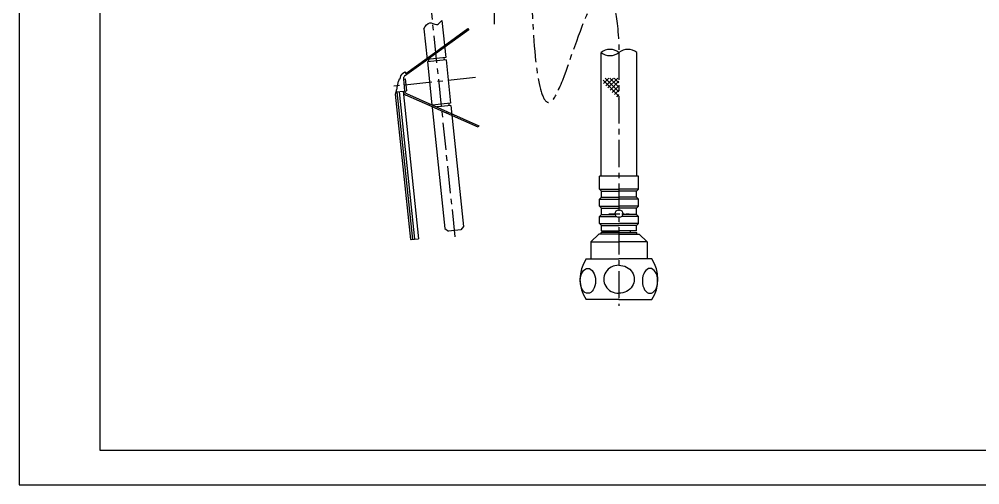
# Model space of a CAD drawing. Extents: x 6748 to 7342, y -141 to 279.
# Drawn here: x 6747.7 to 7055.7, y -141.1 to 8.1 of the extents above; entities that cross this region are included whole.
import ezdxf

# ---------------------------------------------------------------- set-up
doc = ezdxf.new("R2010")
doc.units = 0
doc.header["$LTSCALE"] = 7
doc.header["$MEASUREMENT"] = 0
doc.linetypes.add('ACAD_ISO08W100', pattern=[36, 24, -3, 6, -3])
doc.linetypes.add('CENTER', pattern=[2, 1.25, -0.25, 0.25, -0.25])
doc.layers.get('0').update_dxf_attribs({"color": 2, "linetype": 'CONTINUOUS'})
for name, color, linetype in [('center', 1, 'ACAD_ISO08W100'), ('CL', 1, 'CENTER'), ('D', 2, 'CONTINUOUS'), ('DWG', 7, 'CONTINUOUS'), ('TXT', 5, 'CONTINUOUS')]:
    doc.layers.add(name, color=color, linetype=linetype)

msp = doc.modelspace()

# ---------------------------------------------------------------- linework, layer by layer
at = {"color": 2}
for p, q in [((6934.892604960371, -11.51103756746556), (6939.970227144302, -16.58865975139884)), ((6935.011444746573, -12.5559058816732), (6936.763419841966, -10.80393078628072)), ((6935.599711741555, -10.80393078628072), (6939.970227144302, -15.1744461890255)), ((6935.71855152776, -13.26301266285986), (6938.177633404339, -10.80393078628072)), ((6936.425658308946, -13.97011944404653), (6939.591846966712, -10.80393078628072)), ((6937.013925303929, -10.80393078628072), (6939.970227144302, -13.76023262665217)), ((6937.132765090133, -14.67722622523138), (6939.970227144302, -11.83976417106237)), ((6938.428138866302, -10.80393078628072), (6939.970227144302, -12.34601906427883)), ((6939.842352428675, -10.80393078628072), (6939.970227144302, -10.9318055019055)), ((6937.83987187132, -15.38433300641805), (6939.970227144302, -13.2539777334357)), ((6938.546978652506, -16.09143978760471), (6939.970227144302, -14.66819129580904)), ((6939.254085433693, -16.79854656879138), (6939.970227144302, -16.08240485818237)), ((6939.96119221488, -17.50565334997805), (6939.970227144302, -17.49661842055571)), ((6939.979262073724, -17.50565334997805), (6939.970227144302, -17.49661842055571))]:
    msp.add_line(p, q, dxfattribs=at)
at = {"linetype": 'Continuous'}
msp.add_lwpolyline([(6747.661982998143, -141.0966437418256), (7341.661982998165, -141.0966437418256), (7341.661982998165, 278.9033562581817), (6747.661982998143, 278.9033562581817)], close=True, dxfattribs=at)
for centre, start, end in [((6937.095227144308, -6.311385539006324), 52.13682563927862, 127.8631743607214), ((6937.095227144308, 1.084616681655689), 232.1368256392786, 307.8631743607214), ((6942.845227144308, -6.311385539006324), 52.13682563927862, 127.8631743607214)]:
    msp.add_arc(centre, 4.684104739649618, start, end)
at = {"layer": 'center', "linetype": 'CENTER'}
msp.add_line((6939.970227144298, -2.613384428683048), (6939.970227144298, -83.76117447003776), dxfattribs=at)
msp.add_open_spline([(6911.953990254068, 16.95968516751304), (6912.524851274914, -6.865053435188429), (6917.985046369167, -39.85824256739693), (6931.616971811565, 29.29568963191809), (6939.667733645336, 10.88027289268734), (6939.970227144298, -2.613384428683048)], degree=3, knots=[0, 0, 0, 0, 24.64631983592317, 60.35231950040803, 70.47589553091854, 70.47589553091854, 70.47589553091854, 70.47589553091854], dxfattribs=at)
at = {"layer": 'CL', "ltscale": 0.6}
msp.add_line((6899.953983949086, 70.44768828447991), (6899.953983949092, 6.447688284479909), dxfattribs=at)
at = {"layer": 'CL'}
for p, q in [((6887.471268107865, -61.63790425959701), (6877.06027842087, 37.3672515037681)), ((6893.929604785237, -10.6539677881326), (6867.466991614137, -13.4366180927334))]:
    msp.add_line(p, q, dxfattribs=at)
at = {"layer": 'CL', "ltscale": 0.4}
msp.add_line((6936.720227144298, -54.26117447003412), (6943.220227144298, -54.26117447003412), dxfattribs=at)
at = {"layer": 'D'}
for p, q in [((6873.136033999936, -62.53563624763297), (6875.721777540936, -62.26373490493347)), ((6873.568590053436, -62.49015123723325), (6873.726801403637, -62.41637607303323))]:
    msp.add_line(p, q, dxfattribs=at)
msp.add_open_spline([(6877.444124810616, 5.02703862137264), (6877.992538166844, 5.94294589766946), (6878.99683073986, 7.620218824581798), (6881.136299523238, 6.122916666711035), (6882.196625266621, 6.491421032016888), (6883.200559065773, 7.657909431144844)], degree=3, knots=[0, 0, 0, 0, 2.649884543539315, 4.852652358313826, 6.032148155745855, 6.032148155745855, 6.032148155745855, 6.032148155745855], dxfattribs=at)
at = {"layer": 'DWG'}
for p, q in [((6883.200559065773, 7.657909431143935), (6884.451563234336, -4.238964327333406)), ((6877.444124810604, 5.027038621489055), (6878.484462755137, -4.866428964332727)), ((6878.435366543833, -4.399530897537943), (6891.513311615536, 5.103136413967377)), ((6891.807224161836, 4.698642390366558), (6878.495744356679, -4.973715408865019)), ((6891.513311615536, 5.103136413967377), (6891.807224161836, 4.698642390366558)), ((6882.802570655237, -1.844298879032749), (6882.508658108937, -1.43980485543284)), ((6934.220227144299, -42.26117447003412), (6934.220227144298, -2.635265004155144)), ((6945.720227144298, -42.26117447003412), (6945.720227144298, -2.635265004155144)), ((6878.641027354736, -4.868150200532682), (6871.256167620437, -10.23412052773324)), ((6871.662859274536, -9.320555041032776), (6878.435366543837, -4.399530897533396)), ((6877.786844762337, -5.488814452732868), (6877.492932216037, -5.084320429132958)), ((6881.468409596599, -4.55265494120772), (6878.484462755137, -4.866428964332727)), ((6881.54161518826, -5.2488165188322), (6878.557666962736, -5.562590686833346)), ((6878.557666962736, -5.562590686833346), (6880.014865465997, -19.42034357844727)), ((6879.054925336037, -5.510301967133046), (6878.981721128336, -4.814140244533291)), ((6884.451563234336, -4.238964327333406), (6881.468409596664, -4.552654941822539)), ((6884.524767441937, -4.93512604993316), (6881.54161518821, -5.248816518358353)), ((6884.027509068736, -4.98741476963346), (6883.954304861037, -4.291253047132841)), ((6884.524767441937, -4.93512604993316), (6885.988851594937, -18.85836050143348)), ((6870.609560018736, -9.344233675833266), (6871.310164218937, -8.835162212632667)), ((6871.310164218937, -8.835162212632667), (6871.662859274536, -9.320555041032776)), ((6869.745003980237, -11.10827221253271), (6869.545344090537, -11.12926725373268)), ((6870.849475966436, -11.14768601453284), (6871.446186014437, -11.08493955083281)), ((6870.849475966436, -11.14768601453284), (6871.251607538236, -14.97190072453282)), ((6871.446186014437, -11.08493955083281), (6871.848317586237, -14.90915426083279)), ((6868.765315671936, -15.2333443232335), (6870.754349165037, -15.02418944433316)), ((6868.765315671936, -15.2333443232335), (6873.732744047837, -62.47288978393294)), ((6869.481367729437, -15.15804856683349), (6874.448796105336, -62.39759402753293)), ((6870.754349165037, -15.02418944433316), (6875.721777540936, -62.26373490493347)), ((6871.251607538236, -14.97190072453282), (6871.848317586237, -14.90915426083279)), ((6868.241220921736, -15.98665205883276), (6873.136033999936, -62.53563624763297)), ((6880.419643439337, -20.14784459853286), (6871.636086803836, -16.23767151513289)), ((6871.839432630836, -15.78088877183268), (6880.014865466037, -19.42034357853277)), ((6879.010980984437, -19.52075078643315), (6879.214326811437, -19.0639680430329)), ((6880.014865465998, -19.42034357844727), (6895.047112937236, -26.1122443521333)), ((6894.843767110237, -26.56902709553265), (6880.075243278843, -19.99452808980618)), ((6880.41964343931, -20.14784459851194), (6880.094955323337, -20.18198686103347)), ((6880.094955323337, -20.18198686103347), (6884.173475463537, -58.96813997613276)), ((6883.005727020271, -19.17204805986216), (6880.135168504512, -19.47389884342351)), ((6880.542312745737, -19.65514711443279), (6880.178929117236, -19.493379741333)), ((6880.542312745702, -19.65514711437095), (6880.519009488937, -19.43353641873341)), ((6883.078932611807, -19.86820963628338), (6881.414160185682, -20.04326715891489)), ((6885.988851594937, -18.85836050143348), (6883.005727020269, -19.17204805983124)), ((6886.062055802537, -19.55452222403324), (6883.078932611871, -19.86820963689729)), ((6885.564797429237, -19.60681094383267), (6885.491593221636, -18.91064922123292)), ((6886.062055802537, -19.55452222403324), (6890.140575942836, -58.34067533913344)), ((6884.675087002237, -22.04223904123296), (6884.878432829237, -21.58545629783271)), ((6895.047112937236, -26.1122443521333), (6894.843767110237, -26.56902709553265)), ((6933.720227144298, -46.37746956042497), (6933.720227144298, -42.26117447003412)), ((6939.970227144298, -42.26117447003412), (6933.720227144298, -42.26117447003412)), ((6946.220227144298, -42.26117447003412), (6933.720227144298, -42.26117447003412)), ((6946.220227144298, -46.37746956042497), (6946.220227144298, -42.26117447003412)), ((6933.720227144298, -46.37746956042497), (6934.3702271443, -47.02746956042461)), ((6933.720227144298, -46.37746956042497), (6939.970227144298, -46.37746956042497)), ((6933.720227144299, -49.64487937964327), (6934.3702271443, -48.99487937964363)), ((6934.355335736242, -47.01257815236636), (6939.970227144298, -47.01257815236636)), ((6934.3702271443, -48.99487937964363), (6934.3702271443, -47.02746956042461)), ((6934.3702271443, -48.99114457649807), (6939.970227144298, -48.99114457649807)), ((6946.220227144298, -46.37746956042497), (6939.970227144298, -46.37746956042497)), ((6945.585118552355, -47.01257815236636), (6939.970227144298, -47.01257815236636)), ((6945.570227144297, -48.99114457649807), (6939.970227144298, -48.99114457649807)), ((6946.220227144298, -46.37746956042497), (6945.570227144297, -47.02746956042461)), ((6945.570227144297, -48.99487937964363), (6945.570227144297, -47.02746956042461)), ((6946.220227144297, -49.64487937964327), (6945.570227144297, -48.99487937964363)), ((6933.720227144299, -51.87746956042497), (6933.720227144299, -49.64487937964327)), ((6933.720227144299, -49.64487937964327), (6939.970227144298, -49.64487937964327)), ((6933.720227144299, -51.87746956042497), (6934.3702271443, -52.52746956042461)), ((6933.720227144299, -51.87746956042497), (6939.970227144298, -51.87746956042497)), ((6946.220227144297, -49.64487937964327), (6939.970227144298, -49.64487937964327)), ((6946.220227144297, -51.87746956042497), (6939.970227144298, -51.87746956042497)), ((6946.220227144297, -51.87746956042497), (6945.570227144297, -52.52746956042461)), ((6946.220227144297, -51.87746956042497), (6946.220227144297, -49.64487937964327)), ((6933.720227144299, -55.14487937964327), (6934.370227144299, -54.49487937964545)), ((6933.720227144299, -57.37746956042315), (6933.720227144299, -55.14487937964327)), ((6933.720227144299, -55.14487937964327), (6939.086165137011, -55.14487937964327)), ((6934.370227144299, -54.49487937964545), (6934.3702271443, -52.52746956042461)), ((6934.3702271443, -52.52746956042461), (6939.970227144298, -52.52746956042461)), ((6934.370227144299, -54.49487937964545), (6938.742268669746, -54.49487937964545)), ((6945.570227144297, -52.52746956042461), (6939.970227144298, -52.52746956042461)), ((6946.220227144297, -55.14487937964327), (6940.854289151586, -55.14487937964327)), ((6945.570227144298, -54.49487937964545), (6941.19818561885, -54.49487937964545)), ((6945.570227144298, -54.49487937964545), (6945.570227144297, -52.52746956042461)), ((6946.220227144297, -55.14487937964327), (6945.570227144298, -54.49487937964545)), ((6946.220227144297, -57.37746956042315), (6946.220227144297, -55.14487937964327)), ((6890.140575942836, -58.34067533913344), (6889.250636635736, -59.43976952513344)), ((6933.720227144299, -57.37746956042315), (6934.370227144299, -58.02746956042461)), ((6933.720227144299, -57.37746956042315), (6939.970227144298, -57.37746956042315)), ((6934.370227144299, -59.76117447003412), (6934.370227144299, -58.02746956042461)), ((6934.370227144299, -58.02746956042461), (6939.970227144298, -58.02746956042461)), ((6946.220227144297, -57.37746956042315), (6939.970227144298, -57.37746956042315)), ((6945.570227144298, -58.02746956042461), (6939.970227144298, -58.02746956042461)), ((6946.220227144297, -57.37746956042315), (6945.570227144298, -58.02746956042461)), ((6945.570227144298, -59.76117447003412), (6945.570227144298, -58.02746956042461)), ((6884.173475463537, -58.96813997613276), (6885.272569649637, -59.85807928313329)), ((6889.250636635736, -59.43976952513344), (6885.272569649637, -59.85807928313329)), ((6933.470227144298, -60.76117447003594), (6930.970227144298, -63.26117447003594)), ((6939.970227144298, -60.76117447003594), (6933.470227144298, -60.76117447003594)), ((6934.270227144299, -60.76117447003594), (6934.270227144299, -60.26117447003412)), ((6935.720227144298, -60.26117447003412), (6934.270227144299, -60.26117447003412)), ((6939.970227144298, -60.26117447003412), (6934.270227144299, -60.26117447003412)), ((6934.370227144299, -59.76117447003412), (6939.970227144298, -59.76117447003776)), ((6936.220227144298, -60.26117447003412), (6936.220227144298, -59.76117447003594)), ((6945.570227144298, -59.76117447003412), (6939.970227144298, -59.76117447003776)), ((6939.970227144298, -60.26117447003412), (6945.670227144298, -60.26117447003412)), ((6939.970227144298, -60.76117447003594), (6946.470227144298, -60.76117447003594)), ((6943.720227144298, -60.26117447003412), (6943.720227144298, -59.76117447003594)), ((6944.220227144298, -60.26117447003412), (6945.670227144298, -60.26117447003412)), ((6945.670227144298, -60.76117447003594), (6945.670227144298, -60.26117447003412)), ((6946.470227144298, -60.76117447003594), (6948.970227144298, -63.26117447003594)), ((6930.970227144298, -63.26117447003594), (6930.970227144298, -68.76117447003594)), ((6930.970227144298, -63.26117447003594), (6939.970227144298, -63.26117447003594)), ((6948.970227144298, -63.26117447003594), (6939.970227144298, -63.26117447003594)), ((6948.970227144298, -63.26117447003594), (6948.970227144298, -68.76117447003594)), ((6929.470227144298, -68.76117447003594), (6939.970227144298, -68.76117447003594)), ((6950.470227144298, -68.76117447003594), (6939.970227144298, -68.76117447003594)), ((6939.970227144299, -81.76117447003776), (6929.470227144299, -81.76117447003776)), ((6939.970227144297, -81.76117447003776), (6950.470227144297, -81.76117447003776))]:
    msp.add_line(p, q, dxfattribs=at)
msp.add_circle((6939.970227144298, -54.26117447003412), 1.25, dxfattribs=at)
for centre, radius, start, end in [((6871.843992713037, -11.0431085750331), 2.1, 126.0028215952983, 181.7781908751946), ((6871.843992713037, -11.0431085750331), 1, 126.0028215952983, 186.0028215952874), ((6872.246124284837, -14.86732328503308), 1.5, 186.0028215952874, 246.0028215952968), ((6872.246124284837, -14.86732328503308), 1, 186.0028215952874, 246.0028215952968), ((6939.032727144298, -75.26117447003776), 11.5625, 145.7945420618882, 214.2054579381117), ((6940.907727144298, -75.26117447003776), 11.5625, 325.7945420618882, 34.20545793811179)]:
    msp.add_arc(centre, radius, start, end, dxfattribs=at)
msp.add_ellipse((6939.970227144298, -75.26117447003776), major_axis=(-4.898979485566542, 2.282735736540226e-13), ratio=0.9185586535436568, start_param=4.712388980384685, end_param=7.853981633974479, dxfattribs=at)
at = {"layer": 'DWG', "extrusion": (0, 0, -1)}
msp.add_ellipse((6939.970227144298, -75.26117447003776), major_axis=(4.898979485566542, 2.282735736540226e-13), ratio=0.9185586535436568, start_param=4.712388980384685, end_param=7.853981633974479, dxfattribs=at)
at = {"layer": 'DWG'}
msp.add_ellipse((6930.010935000778, -75.76117447003776), major_axis=(9.796850830579574e-16, 4.000000000000227), ratio=0.6123724356957829, dxfattribs=at)
at = {"layer": 'DWG', "extrusion": (0, 0, -1)}
msp.add_ellipse((6949.929519287819, -75.76117447003776), major_axis=(-9.796850830579574e-16, 4.000000000000227), ratio=0.6123724356957829, dxfattribs=at)
at = {"layer": 'DWG'}
msp.add_spline([(6869.545344090537, -11.12926725373268), (6869.539442288737, -11.13879414273265), (6869.340913747636, -11.5543569504332), (6869.258891321337, -11.80154180073328), (6869.149917338636, -12.0548714846334), (6869.058946681337, -12.485622948833), (6868.938796489937, -13.0541251552329), (6868.815167431537, -13.51807149073261), (6868.748755531037, -13.96683901833308), (6868.659192932837, -14.48040453813314), (6868.494864021636, -15.04474686983281), (6868.401719549237, -15.37170387973288), (6868.333457922737, -15.63110853953344), (6868.241220921736, -15.98665205883276)], degree=3, dxfattribs=at)
at = {"layer": 'TXT', "color": 4}
msp.add_line((6773.661982998139, -130.0966437418292), (6773.661982998139, 259.9033562581708), dxfattribs=at)
at = {"layer": 'TXT', "color": 4, "linetype": 'Continuous'}
msp.add_line((7327.661982998143, -130.0966437418292), (6773.661982998139, -130.0966437418292), dxfattribs=at)

doc.saveas('drawing.dxf')
